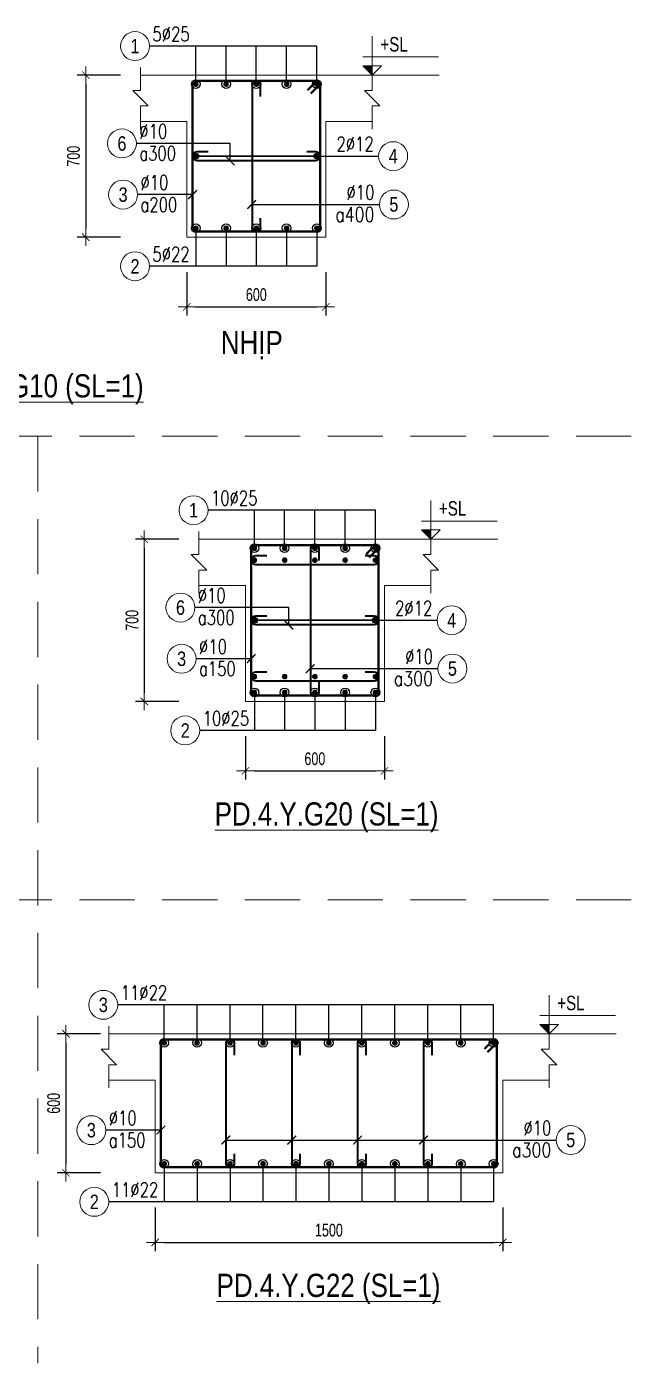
# Model space of a CAD drawing. Header units: millimetres. Extents: x 0 to 264070, y -218202 to 27271.
# Drawn here: x 240436 to 243045, y -218202 to -212435 of the extents above; entities that cross this region are included whole.
import ezdxf
from ezdxf.enums import TextEntityAlignment as Align

# ---------------------------------------------------------------- set-up
doc = ezdxf.new("R2010")
doc.units = ezdxf.units.MM
doc.header["$PDMODE"] = 3
doc.linetypes.add('HIDDEN2', pattern=[4.762499999999999, 3.175, -1.5875])
doc.layers.get('0').update_dxf_attribs({"lineweight": 20})
doc.layers.get('Defpoints').update_dxf_attribs({"color": 151, "lineweight": 9})
for name, color, linetype, lineweight in [('NDC_S_ANNO', 7, 'Continuous', 20), ('NDC_S_CONTINUOUS', 3, 'Continuous', 20), ('NDC_S_DIM', 1, 'Continuous', 15), ('NDC_S_HIDDEN', 8, 'HIDDEN2', 13), ('NDC_S_REBAR', 4, 'Continuous', 35), ('NDC_S_STIRRUP', 4, 'Continuous', 40), ('NDC_S_TEXT SYMBOL', 7, 'Continuous', 20), ('NDC_S_THIN LINE', 8, 'Continuous', 9), ('NDC_S_VN TEXT', 7, 'Continuous', 20)]:
    doc.layers.add(name, color=color, linetype=linetype, lineweight=lineweight)
doc.styles.add('ARIAL', font='arial.ttf', dxfattribs={"width": 0.8})
doc.styles.add('NDC_ANNO', font='', dxfattribs={"width": 0.8})
doc.styles.add('NDC_DIM', font='', dxfattribs={"width": 0.75})
doc.styles.add('NDC_EN TXT', font='romans.shx', dxfattribs={"width": 0.8})
doc.styles.get('NDC_ANNO').set_extended_font_data('Dotum')
doc.styles.get('NDC_DIM').set_extended_font_data('Dotum')
doc.dimstyles.new('NDC_dim_25', dxfattribs={"dimscale": 25, "dimtxt": 2.2, "dimasz": 1.5, "dimexe": 1.5, "dimexo": 2.5, "dimgap": 1, "dimtad": 1, "dimdec": 0, "dimzin": 0, "dimdsep": 46, "dimtxsty": 'NDC_DIM', "dimblk": 'DIMMARK', "dimcen": 0.09, "dimdle": 1.2, "dimclrd": 1, "dimclre": 1, "dimclrt": 3, "dimadec": 0, "dimazin": 0, "dimtfac": 1, "dimtdec": 0, "dimtix": 1, "dimtofl": 0, "dimtmove": 0, "dimatfit": 3, "dimfxl": 6, "dimfxlon": 1, "dimtolj": 1, "dimtzin": 0, "dimarcsym": 0})

# ---------------------------------------------------------------- blocks, each defined once
blk = doc.blocks.new('*U240')
blk.add_circle((-2.5, 0), 2.5)
at = {"layer": 'NDC_S_VN TEXT', "color": 3, "style": 'NDC_EN TXT', "width": 0.75}
blk.add_attdef('DK1', (0.5, 0.8455043070534884), '', height=2.5, dxfattribs=at)
at = {"layer": 'NDC_S_VN TEXT', "color": 7, "style": 'ARIAL', "width": 0.8}
blk.add_attdef('SH2', text='', height=2.5, dxfattribs=at).set_placement((-2.5, 0), align=Align.MIDDLE)
blk = doc.blocks.new('kata_block_TD')
at = {"color": 6, "linetype": 'ByBlock', "lineweight": -2, "style": 'ARIAL', "width": 0.8}
blk.add_attdef('SECTDET2', text='', height=5, dxfattribs=at).set_placement((0, 7.970649532882817), align=Align.CENTER)
at = {"color": 0, "linetype": 'ByBlock', "lineweight": -2, "style": 'ARIAL', "width": 0.8}
blk.add_attdef('SECTDET1', text='', height=5, dxfattribs=at).set_placement((0, 1.470649532882817), align=Align.CENTER)
at = {"color": 3, "lineweight": 25, "style": 'ARIAL', "width": 0.8}
blk.add_attdef('SSCALE', text='', height=2.5, dxfattribs=at).set_placement((0, -3.998868953555331), align=Align.CENTER)
blk = doc.blocks.new('*U241')
blk.add_circle((-2.5, 0), 2.5)
at = {"layer": 'NDC_S_VN TEXT', "color": 3, "style": 'NDC_EN TXT', "width": 0.75}
for tag, p in [('DK1', (0.5, 0.8455043070534884)), ('KC1', (0.5, -2.972544307831413))]:
    blk.add_attdef(tag, p, '', height=2.5, dxfattribs=at)
at = {"layer": 'NDC_S_VN TEXT', "color": 7, "style": 'ARIAL', "width": 0.8}
blk.add_attdef('SH2', text='', height=2.5, dxfattribs=at).set_placement((-2.5, 0), align=Align.MIDDLE)
blk = doc.blocks.new('*U321')
blk.add_circle((2.5, 0), 2.5)
at = {"layer": 'NDC_S_VN TEXT', "color": 3, "style": 'NDC_EN TXT'}
for tag, width, p in [('DK2', 0.75, (-0.85, 0.8455043070534884)), ('KC2', 0.8, (-0.85, -2.972544307831413))]:
    blk.add_attdef(tag, text='', height=2.5, dxfattribs=dict(at, width=width)).set_placement(p, align=Align.RIGHT)
at = {"layer": 'NDC_S_VN TEXT', "color": 7, "style": 'ARIAL', "width": 0.8}
blk.add_attdef('SH3', text='', height=2.5, dxfattribs=at).set_placement((2.5, 0), align=Align.MIDDLE)
blk = doc.blocks.new('*U239')
blk.add_circle((2.5, 0), 2.5)
at = {"layer": 'NDC_S_VN TEXT', "color": 3, "style": 'NDC_EN TXT', "width": 0.75}
blk.add_attdef('DK2', text='', height=2.5, dxfattribs=at).set_placement((-0.85, 0.8455043070534884), align=Align.RIGHT)
at = {"layer": 'NDC_S_VN TEXT', "color": 7, "style": 'ARIAL', "width": 0.8}
blk.add_attdef('SH3', text='', height=2.5, dxfattribs=at).set_placement((2.5, 0), align=Align.MIDDLE)
blk = doc.blocks.new('kata_block_THEP')
at = {"layer": 'NDC_S_REBAR', "color": 0}
for p, q in [((-0.5, 0), (0.5, 0)), ((-0.3535533905960619, 0.353553390592424), (0.3535533905960619, -0.353553390592424)), ((0.3535533905960619, 0.353553390592424), (-0.3535533905960619, -0.353553390592424)), ((0, 0.5), (0, -0.5))]:
    blk.add_line(p, q, dxfattribs=at)
at = {"layer": 'NDC_S_REBAR', "color": 0, "const_width": 0.08333333333333334}
blk.add_lwpolyline([(-0.5, -1.818989403545856e-12, 1), (0.5000000000145519, -1.818989403545856e-12, 1), (-0.5, -1.818989403545856e-12, 1)], format="xyb", dxfattribs=at)
blk = doc.blocks.new('DIMMARK')
at = {"layer": 'NDC_S_DIM', "color": 1}
blk.add_line((-1.5, 0), (1, 0), dxfattribs=at)
at = {"layer": 'NDC_S_DIM', "color": 2, "const_width": 0.1}
blk.add_lwpolyline([(-0.4242640687119285, -0.4242640687119285), (0.4242640687119285, 0.4242640687119285)], dxfattribs=at)
blk = doc.blocks.new('*D816')
at = {"layer": 'Defpoints', "color": 0, "transparency": 16777216}
for p in [(241196.6772042733, -212643.2174690384), (240690.6772042733, -213343.2174690384), (241196.6772042733, -213343.2174690384)]:
    blk.add_point(p, dxfattribs=at)
at = {"layer": 'NDC_S_DIM', "color": 1, "lineweight": -2, "transparency": 16777216}
for p, q in [((240840.6772042733, -212643.2174690384), (240653.1772042733, -212643.2174690384)), ((240690.6772042733, -212680.7174690384), (240690.6772042733, -213305.7174690384)), ((240840.6772042733, -213343.2174690384), (240653.1772042733, -213343.2174690384))]:
    blk.add_line(p, q, dxfattribs=at)
at = {"layer": 'NDC_S_DIM', "color": 1, "lineweight": -2, "transparency": 16777216, "xscale": 37.5, "yscale": 37.5, "zscale": 37.5}
for p, rotation in [((240690.6772042733, -212643.2174690384), 90), ((240690.6772042733, -213343.2174690384), 270)]:
    blk.add_blockref('DIMMARK', p, dxfattribs=dict(at, rotation=rotation))
at = {"layer": 'NDC_S_DIM', "color": 3, "transparency": 16777216, "insert": (240638.1772042733, -212993.2174690384), "char_height": 55.00000000000001, "attachment_point": 5, "rotation": 90, "style": 'NDC_DIM'}
blk.add_mtext('\\A1;700', dxfattribs=at)
blk = doc.blocks.new('*D817')
at = {"layer": 'Defpoints', "color": 0, "transparency": 16777216}
for p in [(241127.0040797289, -213343.2174690384), (241727.0040797289, -213343.2174690384), (241727.0040797289, -213643.2174690384)]:
    blk.add_point(p, dxfattribs=at)
at = {"layer": 'NDC_S_DIM', "color": 1, "lineweight": -2, "transparency": 16777216}
for p, q in [((241127.0040797289, -213493.2174690384), (241127.0040797289, -213680.7174690384)), ((241727.0040797289, -213493.2174690384), (241727.0040797289, -213680.7174690384)), ((241164.5040797289, -213643.2174690384), (241689.5040797289, -213643.2174690384))]:
    blk.add_line(p, q, dxfattribs=at)
at = {"layer": 'NDC_S_DIM', "color": 1, "lineweight": -2, "transparency": 16777216, "xscale": 37.5, "yscale": 37.5, "zscale": 37.5, "rotation": 180}
blk.add_blockref('DIMMARK', (241127.0040797289, -213643.2174690384), dxfattribs=at)
at = {"layer": 'NDC_S_DIM', "color": 1, "lineweight": -2, "transparency": 16777216, "xscale": 37.5, "yscale": 37.5, "zscale": 37.5}
blk.add_blockref('DIMMARK', (241727.0040797289, -213643.2174690384), dxfattribs=at)
at = {"layer": 'NDC_S_DIM', "color": 3, "transparency": 16777216, "insert": (241427.0040797289, -213590.7174690384), "char_height": 55.00000000000001, "attachment_point": 5, "style": 'NDC_DIM'}
blk.add_mtext('\\A1;600', dxfattribs=at)
blk = doc.blocks.new('kata_block_CT')
at = {"layer": 'NDC_S_ANNO'}
blk.add_hatch(color=3, dxfattribs=at).paths.add_polyline_path([(0, 1.596954857557648), (-1.612010908633238, 1.596954857557648), (0, 0)])
at = {"layer": 'NDC_S_ANNO', "ltscale": 50}
h = blk.add_hatch(dxfattribs=at)
h.set_pattern_fill('ANSI31', color=256, scale=1.406250541793835, style=0)
h.set_pattern_definition([(45.00000000000001, (0, 5.456968210637569e-12), (-3.157122508925224, 3.157122508925225), [])])
h.paths.add_polyline_path([(0, 1.596954857557648), (0, 0), (1.612010908924276, 1.596954857557648)])
for p, q in [((-1.592704896858777, 3.140833880479477), (11.46947077315417, 3.140833880479477)), ((11.56125648126181, 5.456968210637569e-12), (-1.63869572513795, 5.456968210637569e-12))]:
    blk.add_line(p, q, dxfattribs=at)
for points in [[(0, 6.69495074864426), (0, 0)], [(0, 0), (-1.612010908924276, 1.596954857557648), (0, 1.596954857557648)], [(0, 0), (1.612010908924276, 1.596954857557648), (0, 1.596954857557648)]]:
    blk.add_lwpolyline(points, dxfattribs=at)
at = {"layer": 'NDC_S_ANNO', "color": 8, "ltscale": 50}
blk.add_lwpolyline([(0, 0), (-1.612010908633238, 1.596954857557648), (0, 1.596954857557648)], dxfattribs=at)
at = {"layer": 'NDC_S_TEXT SYMBOL', "color": 3, "style": 'NDC_ANNO', "width": 0.8}
blk.add_attdef('CT', (1.409564409346785, 4.068271311703938), '', height=2.5, dxfattribs=at)
blk = doc.blocks.new('*D840')
at = {"layer": 'Defpoints', "color": 0, "transparency": 16777216}
for p in [(241379.5699531391, -215346.0330501166), (241979.5699531391, -215346.0330501166), (241979.5699531391, -215646.0330501166)]:
    blk.add_point(p, dxfattribs=at)
at = {"layer": 'NDC_S_DIM', "color": 1, "lineweight": -2, "transparency": 16777216}
for p, q in [((241379.5699531391, -215496.0330501166), (241379.5699531391, -215683.5330501166)), ((241979.5699531391, -215496.0330501166), (241979.5699531391, -215683.5330501166)), ((241417.0699531391, -215646.0330501166), (241942.0699531391, -215646.0330501166))]:
    blk.add_line(p, q, dxfattribs=at)
at = {"layer": 'NDC_S_DIM', "color": 1, "lineweight": -2, "transparency": 16777216, "xscale": 37.5, "yscale": 37.5, "zscale": 37.5, "rotation": 180}
blk.add_blockref('DIMMARK', (241379.5699531391, -215646.0330501166), dxfattribs=at)
at = {"layer": 'NDC_S_DIM', "color": 1, "lineweight": -2, "transparency": 16777216, "xscale": 37.5, "yscale": 37.5, "zscale": 37.5}
blk.add_blockref('DIMMARK', (241979.5699531391, -215646.0330501166), dxfattribs=at)
at = {"layer": 'NDC_S_DIM', "color": 3, "transparency": 16777216, "insert": (241679.5699531391, -215593.5330501166), "char_height": 55.00000000000001, "attachment_point": 5, "style": 'NDC_DIM'}
blk.add_mtext('\\A1;600', dxfattribs=at)
blk = doc.blocks.new('*D841')
at = {"layer": 'Defpoints', "color": 0, "transparency": 16777216}
for p in [(241449.2430776834, -214646.0330501166), (240943.2430776834, -215346.0330501166), (241449.2430776834, -215346.0330501166)]:
    blk.add_point(p, dxfattribs=at)
at = {"layer": 'NDC_S_DIM', "color": 1, "lineweight": -2, "transparency": 16777216}
for p, q in [((241093.2430776834, -214646.0330501166), (240905.7430776834, -214646.0330501166)), ((240943.2430776834, -214683.5330501166), (240943.2430776834, -215308.5330501166)), ((241093.2430776834, -215346.0330501166), (240905.7430776834, -215346.0330501166))]:
    blk.add_line(p, q, dxfattribs=at)
at = {"layer": 'NDC_S_DIM', "color": 1, "lineweight": -2, "transparency": 16777216, "xscale": 37.5, "yscale": 37.5, "zscale": 37.5}
for p, rotation in [((240943.2430776834, -214646.0330501166), 90), ((240943.2430776834, -215346.0330501166), 270)]:
    blk.add_blockref('DIMMARK', p, dxfattribs=dict(at, rotation=rotation))
at = {"layer": 'NDC_S_DIM', "color": 3, "transparency": 16777216, "insert": (240890.7430776835, -214996.0330501166), "char_height": 55.00000000000001, "attachment_point": 5, "rotation": 90, "style": 'NDC_DIM'}
blk.add_mtext('\\A1;700', dxfattribs=at)
blk = doc.blocks.new('*D846')
at = {"layer": 'Defpoints', "color": 0, "transparency": 16777216}
for p in [(241111.1574908585, -216780.3407609858), (240605.1574908585, -217380.3407609858), (241111.1574908585, -217380.3407609858)]:
    blk.add_point(p, dxfattribs=at)
at = {"layer": 'NDC_S_DIM', "color": 1, "lineweight": -2, "transparency": 16777216}
for p, q in [((240755.1574908585, -216780.3407609858), (240567.6574908585, -216780.3407609858)), ((240605.1574908585, -216817.8407609858), (240605.1574908585, -217342.8407609858)), ((240755.1574908585, -217380.3407609858), (240567.6574908585, -217380.3407609858))]:
    blk.add_line(p, q, dxfattribs=at)
at = {"layer": 'NDC_S_DIM', "color": 1, "lineweight": -2, "transparency": 16777216, "xscale": 37.5, "yscale": 37.5, "zscale": 37.5}
for p, rotation in [((240605.1574908585, -216780.3407609858), 90), ((240605.1574908585, -217380.3407609858), 270)]:
    blk.add_blockref('DIMMARK', p, dxfattribs=dict(at, rotation=rotation))
at = {"layer": 'NDC_S_DIM', "color": 3, "transparency": 16777216, "insert": (240552.6574908586, -217080.3407609858), "char_height": 55.00000000000001, "attachment_point": 5, "rotation": 90, "style": 'NDC_DIM'}
blk.add_mtext('\\A1;600', dxfattribs=at)
blk = doc.blocks.new('*D847')
at = {"layer": 'Defpoints', "color": 0, "transparency": 16777216}
for p in [(240990.1417373225, -217380.3407609858), (242490.1417373225, -217380.3407609858), (242490.1417373225, -217680.3407609858)]:
    blk.add_point(p, dxfattribs=at)
at = {"layer": 'NDC_S_DIM', "color": 1, "lineweight": -2, "transparency": 16777216}
for p, q in [((240990.1417373225, -217530.3407609858), (240990.1417373225, -217717.8407609858)), ((242490.1417373225, -217530.3407609858), (242490.1417373225, -217717.8407609858)), ((241027.6417373225, -217680.3407609858), (242452.6417373225, -217680.3407609858))]:
    blk.add_line(p, q, dxfattribs=at)
at = {"layer": 'NDC_S_DIM', "color": 1, "lineweight": -2, "transparency": 16777216, "xscale": 37.5, "yscale": 37.5, "zscale": 37.5, "rotation": 180}
blk.add_blockref('DIMMARK', (240990.1417373225, -217680.3407609858), dxfattribs=at)
at = {"layer": 'NDC_S_DIM', "color": 1, "lineweight": -2, "transparency": 16777216, "xscale": 37.5, "yscale": 37.5, "zscale": 37.5}
blk.add_blockref('DIMMARK', (242490.1417373225, -217680.3407609858), dxfattribs=at)
at = {"layer": 'NDC_S_DIM', "color": 3, "transparency": 16777216, "insert": (241740.1417373225, -217627.8407609858), "char_height": 55.00000000000001, "attachment_point": 5, "style": 'NDC_DIM'}
blk.add_mtext('\\A1;1500', dxfattribs=at)

msp = doc.modelspace()

# ---------------------------------------------------------------- linework, layer by layer
at = {"layer": 'NDC_S_CONTINUOUS'}
for points in [[(240927.0040797289, -212643.2174690384), (241127.0040797289, -212643.2174690384), (241127.0040797289, -212643.2174690384), (241727.0040797289, -212643.2174690384), (241727.0040797289, -212643.2174690384), (241927.0040797289, -212643.2174690384)], [(240927.0040797289, -212843.2174690384), (241127.0040797289, -212843.2174690384), (241127.0040797289, -213343.2174690384), (241727.0040797289, -213343.2174690384), (241727.0040797289, -212843.2174690384), (241927.0040797289, -212843.2174690384)], [(241179.5699531391, -214646.0330501166), (241379.5699531391, -214646.0330501166), (241379.5699531391, -214646.0330501166), (241979.5699531391, -214646.0330501166), (241979.5699531391, -214646.0330501166), (242179.5699531391, -214646.0330501166)], [(241179.5699531391, -214846.0330501166), (241379.5699531391, -214846.0330501166), (241379.5699531391, -215346.0330501166), (241979.5699531391, -215346.0330501166), (241979.5699531391, -214846.0330501166), (242179.5699531391, -214846.0330501166)], [(240790.1417373225, -216780.3407609858), (240990.1417373225, -216780.3407609858), (240990.1417373225, -216780.3407609858), (242490.1417373225, -216780.3407609858), (242490.1417373225, -216780.3407609858), (242690.1417373225, -216780.3407609858)], [(240790.1417373225, -216980.3407609858), (240990.1417373225, -216980.3407609858), (240990.1417373225, -217380.3407609858), (242490.1417373225, -217380.3407609858), (242490.1417373225, -216980.3407609858), (242690.1417373225, -216980.3407609858)]]:
    msp.add_lwpolyline(points, dxfattribs=at)
at = {"layer": 'NDC_S_HIDDEN', "ltscale": 75}
for p, q in [((243044.9620485608, -214202.0456222725), (225114.385486981, -214202.0456222724)), ((240483.4511111922, -214202.0456222725), (240483.4511111922, -218202.045622268)), ((243044.9620485608, -216202.0456222702), (225114.385486981, -216202.0456222701))]:
    msp.add_line(p, q, dxfattribs=at)
at = {"layer": 'NDC_S_REBAR'}
for points in [[(241445.3741218231, -212735.5621589717), (241445.3741218231, -212686.6489891619, 0.9999999999999999), (241408.510121823, -212686.6489891619), (241408.510121823, -213299.7854690384, 0.9999999999999999), (241445.3741218231, -213299.7854690384), (241445.3741218231, -213260.5285780295, -0.414213562)], [(241219.3492495388, -212974.7854690384), (241170.436079729, -212974.7854690384, 0.9999999999999999), (241170.436079729, -213011.6494690385), (241683.5720797289, -213011.6494690385, 0.9999999999999999), (241683.5720797289, -212974.7854690384), (241644.3151887201, -212974.7854690384, -0.414213562)], [(241471.9151229491, -214717.9416887158), (241423.0019531393, -214717.9416887158, 0.9999999999999999), (241423.0019531393, -214754.8056887159), (241936.1379531392, -214754.8056887159, 0.9999999999999999), (241936.1379531392, -214717.9416887158), (241896.8810621304, -214717.9416887158, -0.414213562)], [(241697.9399952332, -214738.37774005), (241697.9399952332, -214689.4645702401, 0.9999999999999999), (241661.0759952332, -214689.4645702401), (241661.0759952332, -215302.6010501166, 0.9999999999999999), (241697.9399952332, -215302.6010501166), (241697.9399952332, -215263.3441591078, -0.414213562)], [(241471.915122949, -214977.6010501166), (241423.0019531391, -214977.6010501166, 0.9999999999999999), (241423.0019531391, -215014.4650501167), (241936.1379531391, -215014.4650501167, 0.9999999999999999), (241936.1379531391, -214977.6010501166), (241896.8810621302, -214977.6010501166, -0.414213562)], [(241471.9151229491, -215220.4375340858), (241423.0019531393, -215220.4375340858, 0.9999999999999999), (241423.0019531393, -215257.3015340859), (241936.1379531392, -215257.3015340859, 0.9999999999999999), (241936.1379531392, -215220.4375340858), (241896.8810621304, -215220.4375340858, -0.414213562)], [(241332.1067408522, -216872.6854509191), (241332.1067408522, -216823.7722811093, 0.9999999999999999), (241295.2427408522, -216823.7722811093), (241295.2427408522, -217336.9087609857, 0.9999999999999999), (241332.1067408522, -217336.9087609857), (241332.1067408522, -217297.6518699769, -0.414213562)], [(241616.5067408558, -216872.6854509191), (241616.5067408558, -216823.7722811093, 0.9999999999999999), (241579.6427408557, -216823.7722811093), (241579.6427408557, -217336.9087609857, 0.9999999999999999), (241616.5067408558, -217336.9087609857), (241616.5067408558, -217297.6518699769, -0.414213562)], [(241900.9067408451, -216872.6854509191), (241900.9067408451, -216823.7722811093, 0.9999999999999999), (241864.0427408451, -216823.7722811093), (241864.0427408451, -217336.9087609857, 0.9999999999999999), (241900.9067408451, -217336.9087609857), (241900.9067408451, -217297.6518699769, -0.414213562)], [(242185.3067408487, -216872.6859307956), (242185.3067408487, -216823.7727609858, 0.9999999999999999), (242148.4427408486, -216823.7727609858), (242148.4427408486, -217336.9092408623, 0.9999999999999999), (242185.3067408487, -217336.9092408623), (242185.3067408487, -217297.6523498535, -0.414213562)]]:
    msp.add_lwpolyline(points, format="xyb", dxfattribs=at)
at = {"layer": 'NDC_S_STIRRUP'}
for points in [[(241648.0040797289, -212708.2174690384), (241688.0040797289, -212668.2174690384, -0.414213562), (241702.0040797289, -212682.2174690384), (241702.0040797289, -213304.2174690384, -0.414213562), (241688.0040797289, -213318.2174690384), (241166.0040797289, -213318.2174690384, -0.414213562), (241152.0040797289, -213304.2174690384), (241152.0040797289, -212682.2174690384, -0.414213562), (241166.0040797289, -212668.2174690384), (241688.0040797289, -212668.2174690384, -0.414213562), (241702.0040797289, -212682.2174690384), (241662.0040797289, -212722.2174690384)], [(241900.5699531391, -214711.0330501166), (241940.5699531391, -214671.0330501166, -0.414213562), (241954.5699531391, -214685.0330501166), (241954.5699531391, -215307.0330501166, -0.414213562), (241940.5699531391, -215321.0330501166), (241418.5699531391, -215321.0330501166, -0.414213562), (241404.5699531391, -215307.0330501166), (241404.5699531391, -214685.0330501166, -0.414213562), (241418.5699531391, -214671.0330501166), (241940.5699531391, -214671.0330501166, -0.414213562), (241954.5699531391, -214685.0330501166), (241914.5699531391, -214725.0330501166)], [(242411.1417373225, -216845.3407609858), (242451.1417373225, -216805.3407609858, -0.414213562), (242465.1417373225, -216819.3407609858), (242465.1417373225, -217341.3407609858, -0.414213562), (242451.1417373225, -217355.3407609858), (241029.1417373225, -217355.3407609858, -0.414213562), (241015.1417373225, -217341.3407609858), (241015.1417373225, -216819.3407609858, -0.414213562), (241029.1417373225, -216805.3407609858), (242451.1417373225, -216805.3407609858, -0.414213562), (242465.1417373225, -216819.3407609858), (242425.1417373225, -216859.3407609858)]]:
    msp.add_lwpolyline(points, format="xyb", dxfattribs=at)
at = {"layer": 'NDC_S_THIN LINE'}
for points in [[(240927.0040797289, -212876.5508023718), (240927.0040797289, -212776.5508023718), (240960.3374130623, -212776.5508023718), (240893.6707463956, -212709.8841357051), (240927.004079729, -212709.8841357051), (240927.004079729, -212609.8841357051)], [(241927.0040797289, -212876.5508023718), (241927.0040797289, -212776.5508023718), (241960.3374130623, -212776.5508023718), (241893.6707463956, -212709.8841357051), (241927.004079729, -212709.8841357051), (241927.004079729, -212609.8841357051)], [(241179.5699531391, -214879.36638345), (241179.5699531391, -214779.36638345), (241212.9032864724, -214779.36638345), (241146.2366198058, -214712.6997167833), (241179.5699531391, -214712.6997167833), (241179.5699531391, -214612.6997167833)], [(242179.5699531391, -214879.36638345), (242179.5699531391, -214779.36638345), (242212.9032864724, -214779.36638345), (242146.2366198058, -214712.6997167833), (242179.5699531391, -214712.6997167833), (242179.5699531391, -214612.6997167833)], [(240790.1417373225, -217013.6740943191), (240790.1417373225, -216913.6740943191), (240823.4750706558, -216913.6740943191), (240756.8084039892, -216847.0074276525), (240790.1417373225, -216847.0074276525), (240790.1417373225, -216747.0074276525)], [(242690.1417373225, -217013.6740943191), (242690.1417373225, -216913.6740943191), (242723.4750706558, -216913.6740943191), (242656.8084039892, -216847.0074276525), (242690.1417373225, -216847.0074276525), (242690.1417373225, -216747.0074276525)]]:
    msp.add_lwpolyline(points, dxfattribs=at)

# ---------------------------------------------------------------- block references
at = {"layer": 'NDC_S_REBAR', "xscale": 22, "yscale": 22, "zscale": 22}
for p in [(241166.0040797289, -212682.2174690384), (241296.5040797289, -212682.2174690384), (241427.0040797289, -212682.2174690384), (241557.5040797289, -212682.2174690384), (241688.0040797289, -212682.2174690384), (241166.0040797289, -212993.2174690384), (241688.0040797289, -212993.2174690384), (241166.0040797289, -213304.2174690384), (241296.5040797289, -213304.2174690384), (241427.0040797289, -213304.2174690384), (241557.5040797289, -213304.2174690384), (241688.0040797289, -213304.2174690384), (241549.0699531391, -214685.0330501166), (241679.5699531391, -214685.0330501166), (241810.0699531391, -214685.0330501166), (241940.5699531391, -214685.0330501166), (241418.5699531391, -214736.3736887158), (241549.0699531391, -214736.3736887158), (241679.5699531391, -214736.3736887158), (241810.0699531391, -214736.3736887158), (241940.5699531391, -214736.3736887158), (241940.5699531391, -214996.0330501166), (241418.5699531391, -215238.8695340858), (241549.0699531391, -215238.8695340859), (241679.5699531391, -215238.8695340859), (241810.0699531391, -215238.8695340859), (241940.5699531391, -215238.8695340858), (241549.0699531391, -215307.0330501166), (241679.5699531391, -215307.0330501166), (241810.0699531391, -215307.0330501166), (241940.5699531391, -215307.0330501166), (241313.5417373296, -216819.3407609787), (241455.7417373287, -216819.3407609796), (241597.9417373278, -216819.3407609805), (241740.1417373269, -216819.3407609813), (241882.3417373261, -216819.3407609822), (242024.5417373252, -216819.3407609831), (242166.7417373243, -216819.340760984), (242308.9417373234, -216819.3407609849), (242451.1417373225, -216819.3407609858), (241171.3417373305, -217341.3407609778), (241313.5417373296, -217341.3407609787), (241455.7417373287, -217341.3407609796), (241597.9417373278, -217341.3407609805), (241740.1417373269, -217341.3407609813), (241882.3417373261, -217341.3407609822), (242024.5417373252, -217341.3407609831), (242166.7417373243, -217341.340760984), (242308.9417373234, -217341.3407609849), (242451.1417373225, -217341.3407609858)]:
    msp.add_blockref('kata_block_THEP', p, dxfattribs=at)
at = {"layer": 'NDC_S_REBAR', "color": 3, "xscale": 22, "yscale": 22, "zscale": 22}
for p in [(241418.5699531391, -214685.0330501166), (241418.5699531391, -214996.0330501166), (241418.5699531391, -215307.0330501166), (241029.1417373225, -216819.3407609858), (241029.1417373225, -217341.3407609858)]:
    msp.add_blockref('kata_block_THEP', p, dxfattribs=at)
at = {"layer": 'NDC_S_REBAR', "xscale": -22, "yscale": 22, "zscale": 22, "rotation": 180}
msp.add_blockref('kata_block_THEP', (241171.3417373305, -216819.3407609938), dxfattribs=at)
at = {"layer": 'NDC_S_THIN LINE', "xscale": 25, "yscale": 25, "zscale": 25}
for name, p, values in [('*U240', (240966.0040797289, -212518.2174690384), {'SH2': '1', 'DK1': '5%%c25'}), ('*U241', (240909.5040797289, -212938.2174690384), {'SH2': '6', 'DK1': '%%c10', 'KC1': 'a300'}), ('*U239', (241954.8943235265, -212993.2174690384), {'SH3': '4', 'DK2': '2%%c12'}), ('*U241', (240914.5040797289, -213159.038139648), {'SH2': '3', 'DK1': '%%c10', 'KC1': 'a200'}), ('*U321', (241958.0602785932, -213201.6845972177), {'SH3': '5', 'DK2': '%%c10', 'KC2': 'a400'}), ('*U240', (240966.0040797289, -213468.2174690384), {'SH2': '2', 'DK1': '5%%c22'}), ('*U240', (241218.5699531391, -214521.0330501166), {'SH2': '1', 'DK1': '10%%c25'}), ('*U241', (241162.0699531391, -214941.0330501166), {'SH2': '6', 'DK1': '%%c10', 'KC1': 'a300'}), ('*U239', (242207.4601969366, -214996.0330501166), {'SH3': '4', 'DK2': '2%%c12'}), ('*U241', (241167.0699531391, -215161.8537207262), {'SH2': '3', 'DK1': '%%c10', 'KC1': 'a150'}), ('*U321', (242210.6261520033, -215204.500178296), {'SH3': '5', 'DK2': '%%c10', 'KC2': 'a300'}), ('*U240', (241182.6773724688, -215471.0330501166), {'SH2': '2', 'DK1': '10%%c25'}), ('*U240', (240829.1417373225, -216655.3407609858), {'SH2': '3', 'DK1': '11%%c22'}), ('*U241', (240777.6417373225, -217196.1614315954), {'SH2': '3', 'DK1': '%%c10', 'KC1': 'a150'}), ('*U321', (242721.1979361867, -217238.8078891651), {'SH3': '5', 'DK2': '%%c10', 'KC2': 'a300'}), ('*U240', (240790.3700785997, -217505.3407609858), {'SH2': '2', 'DK1': '11%%c22'})]:
    msp.add_blockref(name, p, dxfattribs=at).add_auto_attribs(values)
at = {"layer": 'NDC_S_VN TEXT', "xscale": 25, "yscale": 25, "zscale": 25}
for p in [(241927.0040797289, -212643.2174690384), (242179.5699531391, -214646.0330501166), (242690.1417373225, -216780.3407609858)]:
    msp.add_blockref('kata_block_CT', p, dxfattribs=at).add_auto_attribs({'CT': '+SL'})
at = {"layer": 'NDC_S_VN TEXT'}
ref = msp.add_blockref('kata_block_TD', (241407.5493075737, -213876.8551245302), dxfattribs=dict(at, xscale=20, yscale=20, zscale=20))
ref.add_attrib('SECTDET1', 'NHỊP', dxfattribs={"layer": '0', "color": 0, "linetype": 'ByBlock', "lineweight": -2, "height": 100, "style": 'ARIAL', "width": 0.8}).set_placement((241407.5493075737, -213847.4421338725), align=Align.CENTER)
ref = msp.add_blockref('kata_block_TD', (240457.768895933, -214063.5546411212), dxfattribs=dict(at, xscale=20, yscale=20, zscale=20))
ref.add_attrib('SECTDET1', '%%uPD.4.Y.G10 (SL=1)', dxfattribs={"layer": '0', "color": 0, "linetype": 'ByBlock', "lineweight": -2, "height": 100, "style": 'ARIAL', "width": 0.8}).set_placement((240457.768895933, -214034.1416504635), align=Align.CENTER)
ref = msp.add_blockref('kata_block_TD', (241730.1627093839, -215910.9386970536), dxfattribs=dict(at, xscale=20, yscale=20, zscale=20))
ref.add_attrib('SECTDET1', '%%uPD.4.Y.G20 (SL=1)', dxfattribs={"layer": '0', "color": 0, "linetype": 'ByBlock', "lineweight": -2, "height": 100, "style": 'ARIAL', "width": 0.8}).set_placement((241730.1627093839, -215881.525706396), align=Align.CENTER)
ref = msp.add_blockref('kata_block_TD', (241738.5667747773, -217945.2464079228), dxfattribs=dict(at, xscale=20, yscale=20, zscale=20))
ref.add_attrib('SECTDET1', '%%uPD.4.Y.G22 (SL=1)', dxfattribs={"layer": '0', "color": 0, "linetype": 'ByBlock', "lineweight": -2, "height": 100, "style": 'ARIAL', "width": 0.8}).set_placement((241738.5667747773, -217915.8334172651), align=Align.CENTER)

# ---------------------------------------------------------------- dimensions: what is measured, and where the dimension line sits
at = {"layer": 'NDC_S_DIM'}
for base, p1, p2, picture, middle in [((240690.6772042733, -213343.2174690384), (241196.6772042733, -212643.2174690384), (241196.6772042733, -213343.2174690384), '*D816', (240638.1772042733, -212993.2174690384)), ((240943.2430776834, -215346.0330501166), (241449.2430776834, -214646.0330501166), (241449.2430776834, -215346.0330501166), '*D841', (240890.7430776835, -214996.0330501166)), ((240605.1574908585, -217380.3407609858), (241111.1574908585, -216780.3407609858), (241111.1574908585, -217380.3407609858), '*D846', (240552.6574908586, -217080.3407609858))]:
    dim = msp.add_linear_dim(base=base, p1=p1, p2=p2, angle=270, dimstyle='NDC_dim_25', dxfattribs=at)
    dim.commit()
    dim.dimension.update_dxf_attribs({"geometry": picture, "text_midpoint": middle})
for base, p1, p2, picture, middle in [((241727.0040797289, -213643.2174690384), (241127.0040797289, -213343.2174690384), (241727.0040797289, -213343.2174690384), '*D817', (241427.0040797289, -213590.7174690384)), ((241979.5699531391, -215646.0330501166), (241379.5699531391, -215346.0330501166), (241979.5699531391, -215346.0330501166), '*D840', (241679.5699531391, -215593.5330501166)), ((242490.1417373225, -217680.3407609858), (240990.1417373225, -217380.3407609858), (242490.1417373225, -217380.3407609858), '*D847', (241740.1417373225, -217627.8407609858))]:
    dim = msp.add_linear_dim(base=base, p1=p1, p2=p2, dimstyle='NDC_dim_25', dxfattribs=at)
    dim.commit()
    dim.dimension.update_dxf_attribs({"geometry": picture, "text_midpoint": middle})

# ---------------------------------------------------------------- leaders
at = {"layer": 'NDC_S_THIN LINE'}
for points, override in [([(241688.0040797289, -212682.2174690384), (241688.0040797289, -212518.2174690384), (240966.0040797289, -212518.2174690384)], {"dimldrblk": 'DotBlank'}), ([(241557.5040797289, -212682.2174690384), (241557.5040797289, -212518.2174690384), (240966.0040797289, -212518.2174690384)], {"dimldrblk": 'DotBlank'}), ([(241427.0040797289, -212682.2174690384), (241427.0040797289, -212518.2174690384), (240966.0040797289, -212518.2174690384)], {"dimldrblk": 'DotBlank'}), ([(241296.5040797289, -212682.2174690384), (241296.5040797289, -212518.2174690384), (240966.0040797289, -212518.2174690384)], {"dimldrblk": 'DotBlank'}), ([(241166.0040797289, -212682.2174690384), (241166.0040797289, -212518.2174690384), (240966.0040797289, -212518.2174690384)], {"dimldrblk": 'DotBlank'}), ([(241314.3374130623, -213013.2174690384), (241314.3374130623, -212938.2174690384), (240909.5040797289, -212938.2174690384)], {"dimldrblk": 'ArchTick'}), ([(241166.0040797289, -212993.2174690384), (241694.0040797289, -212993.2174690384)], {"dimasz": 1, "dimldrblk": 'DotBlank'}), ([(241688.0040797289, -212993.2174690384), (241166.0040797289, -212993.2174690384)], {"dimasz": 1, "dimldrblk": 'DotBlank'}), ([(241688.0040797289, -212993.2174690384), (241954.8943235265, -212993.2174690384)], {"dimldrblk": 'DotSmall'}), ([(241152.0040797289, -213159.038139648), (240914.5040797289, -213159.038139648)], {"dimldrblk": 'ArchTick'}), ([(241407.004079729, -213201.6845972177), (241958.0602785932, -213201.6845972177)], {"dimldrblk": 'ArchTick'}), ([(241688.0040797289, -213304.2174690384), (241688.0040797289, -213468.2174690384), (240966.0040797289, -213468.2174690384)], {"dimldrblk": 'DotBlank'}), ([(241557.5040797289, -213304.2174690384), (241557.5040797289, -213468.2174690384), (240966.0040797289, -213468.2174690384)], {"dimldrblk": 'DotBlank'}), ([(241427.0040797289, -213304.2174690384), (241427.0040797289, -213468.2174690384), (240966.0040797289, -213468.2174690384)], {"dimldrblk": 'DotBlank'}), ([(241296.5040797289, -213304.2174690384), (241296.5040797289, -213468.2174690384), (240966.0040797289, -213468.2174690384)], {"dimldrblk": 'DotBlank'}), ([(241166.0040797289, -213304.2174690384), (241166.0040797289, -213468.2174690384), (240966.0040797289, -213468.2174690384)], {"dimldrblk": 'DotBlank'}), ([(241418.5699531391, -214685.0330501166), (241418.5699531391, -214521.0330501166), (241218.5699531391, -214521.0330501166)], {"dimldrblk": 'DotBlank'}), ([(241549.0699531391, -214685.0330501166), (241549.0699531391, -214521.0330501166), (241218.5699531391, -214521.0330501166)], {"dimldrblk": 'DotBlank'}), ([(241679.5699531391, -214685.0330501166), (241679.5699531391, -214521.0330501166), (241218.5699531391, -214521.0330501166)], {"dimldrblk": 'DotBlank'}), ([(241810.0699531391, -214685.0330501166), (241810.0699531391, -214521.0330501166), (241218.5699531391, -214521.0330501166)], {"dimldrblk": 'DotBlank'}), ([(241940.5699531391, -214685.0330501166), (241940.5699531391, -214521.0330501166), (241218.5699531391, -214521.0330501166)], {"dimldrblk": 'DotBlank'}), ([(241566.9032864724, -215016.0330501166), (241566.9032864724, -214941.0330501166), (241162.0699531391, -214941.0330501166)], {"dimldrblk": 'ArchTick'}), ([(241418.5699531391, -214996.0330501166), (241946.5699531391, -214996.0330501166)], {"dimasz": 1, "dimldrblk": 'DotBlank'}), ([(241940.5699531391, -214996.0330501166), (241418.5699531391, -214996.0330501166)], {"dimasz": 1, "dimldrblk": 'DotBlank'}), ([(241940.5699531391, -214996.0330501166), (242207.4601969366, -214996.0330501166)], {"dimldrblk": 'DotSmall'}), ([(241404.5699531391, -215161.8537207262), (241167.0699531391, -215161.8537207262)], {"dimldrblk": 'ArchTick'}), ([(241659.5699531392, -215204.500178296), (242210.6261520033, -215204.500178296)], {"dimldrblk": 'ArchTick'}), ([(241418.5699531391, -215307.0330501166), (241418.5699531391, -215471.0330501166), (241182.6773724688, -215471.0330501166)], {"dimldrblk": 'DotBlank'}), ([(241549.0699531391, -215307.0330501166), (241549.0699531391, -215471.0330501166), (241182.6773724688, -215471.0330501166)], {"dimldrblk": 'DotBlank'}), ([(241679.5699531391, -215307.0330501166), (241679.5699531391, -215471.0330501166), (241182.6773724688, -215471.0330501166)], {"dimldrblk": 'DotBlank'}), ([(241810.0699531391, -215307.0330501166), (241810.0699531391, -215471.0330501166), (241182.6773724688, -215471.0330501166)], {"dimldrblk": 'DotBlank'}), ([(241940.5699531391, -215307.0330501166), (241940.5699531391, -215471.0330501166), (241182.6773724688, -215471.0330501166)], {"dimldrblk": 'DotBlank'}), ([(242451.1417373225, -216819.3407609858), (242451.1417373225, -216655.3407609858), (240829.1417373225, -216655.3407609858)], {"dimldrblk": 'DotBlank'}), ([(241029.1417373225, -216819.3407609858), (241029.1417373225, -216655.3407609858), (240829.1417373225, -216655.3407609858)], {"dimldrblk": 'DotBlank'}), ([(241171.3417373385, -216819.3407609858), (241171.3417373385, -216655.3407609858), (240971.3417373385, -216655.3407609858)], {"dimldrblk": 'DotBlank'}), ([(241313.5417373296, -216819.3407609787), (241313.5417373296, -216655.3407609787), (241113.5417373296, -216655.3407609787)], {"dimldrblk": 'DotBlank'}), ([(241455.7417373349, -216819.3407609858), (241455.7417373349, -216655.3407609858), (241255.7417373349, -216655.3407609858)], {"dimldrblk": 'DotBlank'}), ([(241597.9417373331, -216819.3407609858), (241597.9417373331, -216655.3407609858), (241397.9417373331, -216655.3407609858)], {"dimldrblk": 'DotBlank'}), ([(241740.1417373225, -216819.3407609858), (241740.1417373225, -216655.3407609858), (241540.1417373225, -216655.3407609858)], {"dimldrblk": 'DotBlank'}), ([(241882.3417373225, -216819.3407609858), (241882.3417373225, -216655.3407609858), (241682.3417373225, -216655.3407609858)], {"dimldrblk": 'DotBlank'}), ([(242024.5417373278, -216819.3407609858), (242024.5417373278, -216655.3407609858), (241824.5417373278, -216655.3407609858)], {"dimldrblk": 'DotBlank'}), ([(242166.7417373261, -216819.3407609858), (242166.7417373261, -216655.3407609858), (241966.7417373261, -216655.3407609858)], {"dimldrblk": 'DotBlank'}), ([(242308.9417373234, -216819.3407609849), (242308.9417373234, -216655.3407609849), (242108.9417373234, -216655.3407609849)], {"dimldrblk": 'DotBlank'}), ([(241015.1417373225, -217196.1614315954), (240777.6417373225, -217196.1614315954)], {"dimldrblk": 'ArchTick'}), ([(241295.2427408522, -217238.8078891651), (242721.1979361867, -217238.8078891651)], {"dimldrblk": 'ArchTick'}), ([(241579.6427408557, -217238.8078891651), (242152.3979361938, -217238.8078891651)], {"dimldrblk": 'ArchTick'}), ([(241864.0427408451, -217238.8078891651), (242436.7979361832, -217238.8078891651)], {"dimldrblk": 'ArchTick'}), ([(242148.4427408486, -217238.8078891651), (242721.1979361867, -217238.8078891651)], {"dimldrblk": 'ArchTick'}), ([(242451.1417373225, -217341.3407609858), (242451.1417373225, -217505.3407609858), (240790.3700785997, -217505.3407609858)], {"dimldrblk": 'DotBlank'}), ([(241029.1417373225, -217341.3407609858), (241029.1417373225, -217505.3407609858), (240790.3700785997, -217505.3407609858)], {"dimldrblk": 'DotBlank'}), ([(241171.3417373385, -217341.3407609858), (241171.3417373385, -217505.3407609858), (240971.3417373385, -217505.3407609858)], {"dimldrblk": 'DotBlank'}), ([(241313.5417373296, -217341.3407609787), (241313.5417373296, -217505.3407609787), (241113.5417373296, -217505.3407609787)], {"dimldrblk": 'DotBlank'}), ([(241455.7417373349, -217341.3407609858), (241455.7417373349, -217505.3407609858), (241255.7417373349, -217505.3407609858)], {"dimldrblk": 'DotBlank'}), ([(241597.9417373331, -217341.3407609858), (241597.9417373331, -217505.3407609858), (241397.9417373331, -217505.3407609858)], {"dimldrblk": 'DotBlank'}), ([(241740.1417373225, -217341.3407609858), (241740.1417373225, -217505.3407609858), (241540.1417373225, -217505.3407609858)], {"dimldrblk": 'DotBlank'}), ([(241882.3417373225, -217341.3407609858), (241882.3417373225, -217505.3407609858), (241682.3417373225, -217505.3407609858)], {"dimldrblk": 'DotBlank'}), ([(242024.5417373278, -217341.3407609858), (242024.5417373278, -217505.3407609858), (241824.5417373278, -217505.3407609858)], {"dimldrblk": 'DotBlank'}), ([(242166.7417373261, -217341.3407609858), (242166.7417373261, -217505.3407609858), (241966.7417373261, -217505.3407609858)], {"dimldrblk": 'DotBlank'}), ([(242308.9417373234, -217341.3407609849), (242308.9417373234, -217505.3407609849), (242108.9417373234, -217505.3407609849)], {"dimldrblk": 'DotBlank'})]:
    msp.add_leader(points, dimstyle='NDC_dim_25', override=override, dxfattribs=at)

doc.saveas('drawing.dxf')
